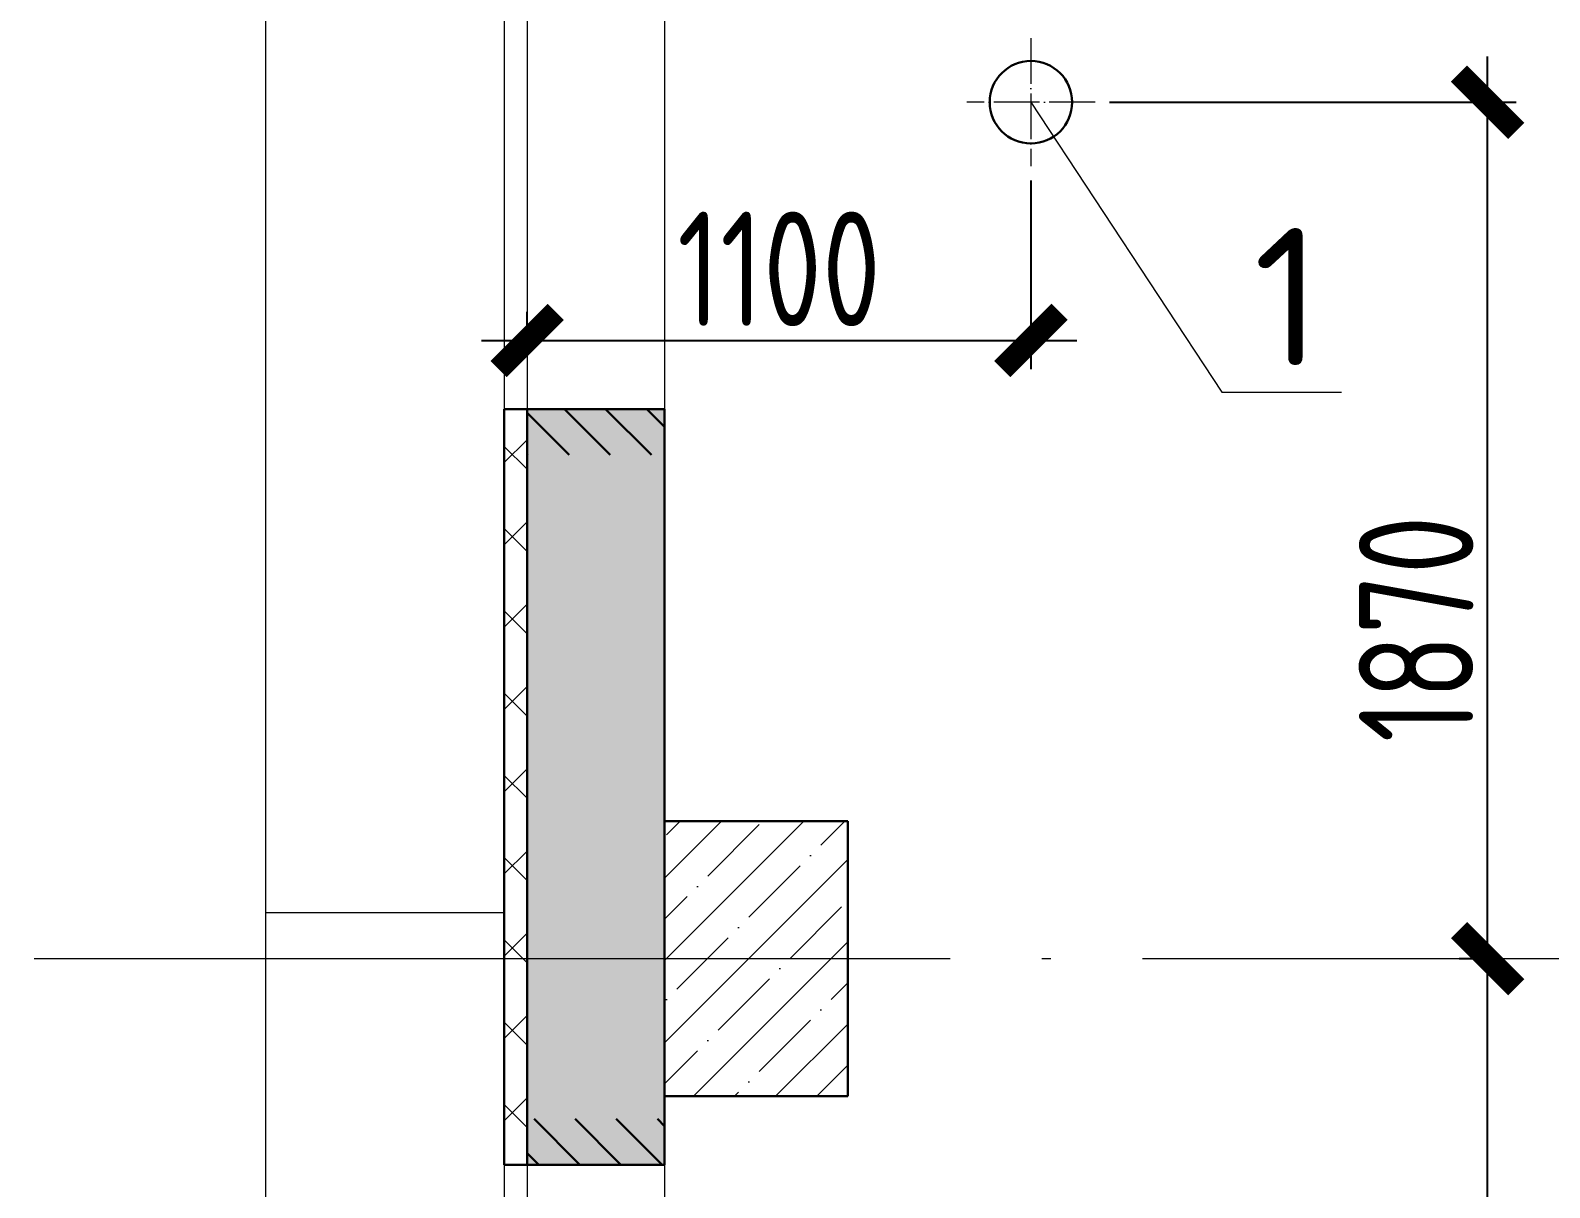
# Model space of a CAD drawing. Extents: x -965262 to 1142518, y -357520 to 71675.
# Drawn here: x 401252 to 404570, y -219101 to -216574 of the extents above; entities that cross this region are included whole.
import ezdxf

# ---------------------------------------------------------------- set-up
doc = ezdxf.new("R2010")
doc.units = 0
doc.header["$LTSCALE"] = 10
doc.linetypes.add('DOTE', pattern=[2.42, 2, -0.2, 0.02, -0.2])
doc.layers.get('0').update_dxf_attribs({"linetype": 'CONTINUOUS', "lineweight": 30})
doc.layers.get('Defpoints').update_dxf_attribs({"linetype": 'CONTINUOUS'})
doc.layers.add('DOTE', color=7, linetype='DOTE', lineweight=9)
doc.styles.add('GOST 2.304', font='isocpeur.ttf', dxfattribs={"width": 0.75, "height": 250})
doc.styles.get("Standard").update_dxf_attribs({"font": 'isocpeur.ttf', "height": 300})
doc.dimstyles.new('SPDS', dxfattribs={"dimscale": 50, "dimtxt": 2.5, "dimasz": 2.5, "dimexe": 1.25, "dimexo": 0.625, "dimtad": 1, "dimdec": 0, "dimrnd": 0.001, "dimtxsty": 'GOST 2.304', "dimblk": 'ARCHTICK', "dimblk1": 'ARCHTICK', "dimblk2": 'ARCHTICK', "dimcen": 2.5, "dimdle": 2, "dimadec": 0, "dimazin": 2, "dimtfac": 0.75, "dimtdec": 4, "dimtmove": 1, "dimatfit": 3, "dimfxl": 1, "dimtolj": 1, "dimarcsym": 0})
pattern_1 = [(135, (-398536.334, -312226.585), (-44.9012806, -44.9012806), [])]

# ---------------------------------------------------------------- blocks, each defined once
blk = doc.blocks.new('_ArchTick')
at = {"color": 0, "linetype": 'ByBlock', "lineweight": 0, "const_width": 0.4}
blk.add_lwpolyline([(-0.5, -0.5), (0.5, 0.5)], dxfattribs=at)
blk = doc.blocks.new('*D1897')
at = {"color": 0, "lineweight": -2, "ltscale": 100, "transparency": 16777216}
for p, q in [((404434.6, -218700.9), (404434.6, -216630.9)), ((403608.5, -216730.9), (404497.1, -216730.9)), ((404403.4, -218600.9), (404372.1, -218600.9))]:
    blk.add_line(p, q, dxfattribs=at)
at = {"layer": 'Defpoints', "color": 0, "lineweight": 15, "ltscale": 100, "transparency": 16777216}
for p in [(403577.2, -216730.9), (404434.6, -216730.9), (404434.6, -218600.9)]:
    blk.add_point(p, dxfattribs=at)
at = {"color": 0, "lineweight": -2, "ltscale": 100, "transparency": 16777216, "xscale": 125, "yscale": 125, "zscale": 125}
for p, rotation in [((404434.6, -216730.9), 90), ((404434.6, -218600.9), 270)]:
    blk.add_blockref('_ArchTick', p, dxfattribs=dict(at, rotation=rotation))
at = {"color": 0, "lineweight": 15, "ltscale": 100, "transparency": 16777216, "insert": (404278.4, -217880.9), "char_height": 250, "attachment_point": 5, "rotation": 90, "style": 'GOST 2.304', "bg_fill": 3, "box_fill_scale": 1.1, "bg_fill_color": 256, "bg_fill_true_color": 13158600, "bg_fill_transparency": 0}
blk.add_mtext('\\A1;1870', dxfattribs=at)
blk = doc.blocks.new('*D1887')
at = {"color": 0, "lineweight": -2, "ltscale": 100, "transparency": 16777216}
for p, q in [((403437.2, -216902.1), (403437.2, -217313.5)), ((402337.2, -217219.8), (402337.2, -217188.5)), ((402237.2, -217251), (403537.2, -217251))]:
    blk.add_line(p, q, dxfattribs=at)
at = {"layer": 'Defpoints', "color": 0, "lineweight": 15, "ltscale": 100, "transparency": 16777216}
for p in [(403437.2, -216870.9), (402337.2, -217251), (403437.2, -217251)]:
    blk.add_point(p, dxfattribs=at)
at = {"color": 0, "lineweight": -2, "ltscale": 100, "transparency": 16777216, "xscale": 125, "yscale": 125, "zscale": 125, "rotation": 180}
blk.add_blockref('_ArchTick', (402337.2, -217251), dxfattribs=at)
at = {"color": 0, "lineweight": -2, "ltscale": 100, "transparency": 16777216, "xscale": 125, "yscale": 125, "zscale": 125}
blk.add_blockref('_ArchTick', (403437.2, -217251), dxfattribs=at)
at = {"color": 0, "lineweight": 15, "ltscale": 100, "transparency": 16777216, "insert": (402887.2, -217094.8), "char_height": 250, "attachment_point": 5, "style": 'GOST 2.304', "bg_fill": 3, "box_fill_scale": 1.1, "bg_fill_color": 256, "bg_fill_true_color": 13158600, "bg_fill_transparency": 0}
blk.add_mtext('\\A1;1100', dxfattribs=at)
blk = doc.blocks.new('*D1889')
at = {"color": 0, "lineweight": -2, "ltscale": 100, "transparency": 16777216}
for p, q in [((404434.6, -220740.9), (404434.6, -218500.9)), ((404403.4, -218600.9), (404372.1, -218600.9)), ((403538.5, -220640.9), (404497.1, -220640.9))]:
    blk.add_line(p, q, dxfattribs=at)
at = {"layer": 'Defpoints', "color": 0, "lineweight": 15, "ltscale": 100, "transparency": 16777216}
for p in [(404434.6, -218600.9), (404434.6, -218600.9), (403507.2, -220640.9)]:
    blk.add_point(p, dxfattribs=at)
at = {"color": 0, "lineweight": -2, "ltscale": 100, "transparency": 16777216, "xscale": 125, "yscale": 125, "zscale": 125}
for p, rotation in [((404434.6, -218600.9), 90), ((404434.6, -220640.9), 270)]:
    blk.add_blockref('_ArchTick', p, dxfattribs=dict(at, rotation=rotation))
at = {"color": 0, "lineweight": 15, "ltscale": 100, "transparency": 16777216, "insert": (404278.4, -219620.9), "char_height": 250, "attachment_point": 5, "rotation": 90, "style": 'GOST 2.304', "bg_fill": 3, "box_fill_scale": 1.1, "bg_fill_color": 256, "bg_fill_true_color": 13158600, "bg_fill_transparency": 0}
blk.add_mtext('\\A1;2040', dxfattribs=at)

msp = doc.modelspace()

# ---------------------------------------------------------------- hatches: boundary and pattern name
at = {"lineweight": 15}
h = msp.add_hatch(dxfattribs=at)
h.set_pattern_fill('ANSI35', scale=40)
h.set_pattern_definition([(45, (434942.45, -206431.67), (-179.6051, 179.6051), []), (45, (435122.06, -206431.67), (-179.6051, 179.6051), [317.5, -63.5, 0, -63.5])])
h.paths.add_polyline_path([(436286.4, -206300.9), (433837.4, -206300.9), (433837.4, -206600.9), (436286.4, -206600.9)])
h.paths.add_polyline_path([(409837.4, -206300.9), (406837.4, -206300.9), (406837.4, -206600.9), (409837.4, -206600.9)])
h.paths.add_polyline_path([(415837.4, -206300.9), (412837.4, -206300.9), (412837.4, -206600.9), (415837.4, -206600.9)])
h.paths.add_polyline_path([(421837.4, -206300.9), (418837.4, -206300.9), (418837.4, -206600.9), (421837.4, -206600.9)])
h.paths.add_polyline_path([(427837.4, -206300.9), (424837.4, -206300.9), (424837.4, -206600.9), (427837.4, -206600.9)])
h.paths.add_polyline_path([(436286.4, -206300.9), (430837.4, -206300.9), (430837.4, -206600.9), (436286.4, -206600.9)])
h.paths.add_polyline_path([(438337.2, -206300.9), (437486.4, -206300.9), (437486.4, -206600.9), (438337.2, -206600.9)])
h.paths.add_polyline_path([(438337.2, -230700.9), (438337.2, -230600.9), (438037.2, -230600.9), (438037.2, -230600.9), (437637.2, -230600.9), (436837.2, -230600.9), (436837.2, -230900.9), (438337.2, -230900.9)])
h.paths.add_polyline_path([(433837.2, -230600.9), (433837.2, -230950.9), (430837.2, -230950.9), (430837.2, -230600.9)])
h.paths.add_polyline_path([(427837.2, -230600.9), (426537.2, -230600.9), (426537.2, -230600.9), (426137.2, -230600.9), (424837.2, -230600.9), (424837.2, -230900.9), (427837.2, -230900.9)])
h.paths.add_polyline_path([(421837.2, -230600.9), (420537.2, -230600.9), (420537.2, -230600.9), (420137.2, -230600.9), (418837.2, -230600.9), (418837.2, -230900.9), (421837.2, -230900.9)])
h.paths.add_polyline_path([(415837.2, -230600.9), (414537.2, -230600.9), (414537.2, -230600.9), (414137.2, -230600.9), (412837.2, -230600.9), (412837.2, -230900.9), (415837.2, -230900.9)])
h.paths.add_polyline_path([(409837.2, -230600.9), (408537.2, -230600.9), (408537.2, -230600.9), (408137.2, -230600.9), (406837.2, -230600.9), (406837.2, -230900.9), (409837.2, -230900.9)])
h.paths.add_polyline_path([(403837.2, -230600.9), (403037.2, -230600.9), (403037.2, -230600.9), (402637.2, -230600.9), (402337.2, -230784.8), (402337.2, -230900.9), (403837.2, -230900.9)])
h.paths.add_polyline_path([(402637.2, -220250.9), (402337.2, -220250.9), (402337.2, -221175.9), (402637.2, -221175.9), (402637.2, -221175.9)])
h.paths.add_polyline_path([(402637.2, -217400.9), (402337.2, -217400.9), (402337.2, -219050.9), (402637.2, -219050.9)])
h.paths.add_polyline_path([(402637.2, -216200.9), (402287.2, -216200.9), (402287.2, -214550.9), (402637.2, -214550.9)])
h.paths.add_polyline_path([(402637.2, -211700.9), (402337.2, -211700.9), (402337.2, -213350.9), (402637.2, -213350.9)])
h.paths.add_polyline_path([(402637.2, -208850.9), (402337.2, -208850.9), (402337.2, -210500.9), (402637.2, -210500.9)])
h.paths.add_polyline_path([(402337.2, -216200.9), (402287.2, -216200.9), (402287.2, -214550.9), (402337.2, -214550.9)])
h.paths.add_polyline_path([(402637.2, -230600.9), (402337.2, -230784.8), (402337.2, -229100.7), (402637.2, -229100.7)])
h.paths.add_polyline_path([(402337.2, -226100.7), (402337.2, -224175.9), (402637.2, -224175.9), (402637.2, -226100.7)])
h.paths.add_polyline_path([(402337.2, -207650.9), (402337.2, -206300.9), (403837.4, -206300.9), (403837.4, -206600.9), (402637.2, -206601.7), (402637.2, -207650.9)])
h.paths.add_polyline_path([(430837.2, -230900.9), (433837.2, -230900.9), (433837.2, -230950.9), (430837.2, -230950.9)])
h = msp.add_hatch(dxfattribs=at)
h.set_pattern_fill('ANSI37', scale=40, angle=90)
h.set_pattern_definition([(135, (347794.75, -221720.88), (-89.80256, -89.80256), []), (225, (347794.75, -221720.88), (89.80256, -89.80256), [])])
h.paths.add_polyline_path([(402337.2, -217400.9), (402287.2, -217400.9), (402287.2, -219050.9), (402337.2, -219050.9)])
h = msp.add_hatch()
h.set_pattern_fill('ANSI31', scale=20, angle=90)
h.set_pattern_definition(pattern_1)
h.paths.add_polyline_path([(402337.2, -217400.9), (402637.2, -217400.9), (402637.2, -217500.9), (402337.2, -217500.9)])
h = msp.add_hatch(dxfattribs=at)
h.set_pattern_fill('ANSI35', scale=20, style=0)
h.set_pattern_definition([(45, (347794.75, -221720.88), (-89.80256, 89.80256), []), (45, (347884.56, -221720.88), (-89.80256, 89.80256), [158.75, -31.75, 0, -31.75])])
h.paths.add_polyline_path([(403037.2, -218300.9), (402637.2, -218300.9), (402637.2, -218900.9), (403037.2, -218900.9)])
h = msp.add_hatch()
h.set_pattern_fill('ANSI31', scale=20, angle=90)
h.set_pattern_definition(pattern_1)
h.paths.add_polyline_path([(402337.2, -218950.9), (402637.2, -218950.9), (402637.2, -219050.9), (402337.2, -219050.9)])

# ---------------------------------------------------------------- linework, layer by layer
at = {"color": 5, "lineweight": 15, "ltscale": 10, "extrusion": (1, 0, 0)}
msp.add_line((401765.8, -215667.4, 13061.6), (401765.8, -231471.6, 13061.6), dxfattribs=at)
at = {"color": 7, "lineweight": 15}
for p, q in [((402287.2, -216200.9, 11223.1), (402287.2, -217400.9, 11223.1)), ((402337.2, -216200.9, 11223.1), (402337.2, -217400.9, 11223.1)), ((402637.2, -216200.9, 11223.1), (402637.2, -217400.9, 11223.1)), ((402287.2, -218500.9, 11223.1), (401765.8, -218500.9, 11244.5)), ((402287.2, -219050.9, 11223.1), (402287.2, -220250.9, 11223.1)), ((402337.2, -219050.9, 11223.1), (402337.2, -220250.9, 11223.1)), ((402637.2, -219050.9, 11223.1), (402637.2, -220250.9, 11223.1))]:
    msp.add_line(p, q, dxfattribs=at)
at = {"color": 7}
for p, q in [((402637.2, -217400.9, 11223.1), (402287.2, -217400.9, 11223.1)), ((402287.2, -217400.9, 11223.1), (402287.2, -219050.9, 11223.1)), ((402337.2, -217400.9, 11223.1), (402337.2, -219050.9, 11223.1)), ((402637.2, -217400.9, 11223.1), (402637.2, -219050.9, 11223.1)), ((402637.2, -218300.9, 11253.1), (402637.2, -218900.9, 11253.1)), ((402287.2, -219050.9, 11223.1), (402637.2, -219050.9, 11223.1))]:
    msp.add_line(p, q, dxfattribs=at)
at = {"color": 7, "lineweight": 30}
for p, q in [((403037.2, -218300.9, 11253.1), (402637.2, -218300.9, 11253.1)), ((403037.2, -218900.9, 11253.1), (403037.2, -218300.9, 11253.1)), ((402637.2, -218900.9, 11253.1), (403037.2, -218900.9, 11253.1))]:
    msp.add_line(p, q, dxfattribs=at)
at = {"color": 5, "ltscale": 100}
msp.add_circle((403437.2, -216730.9, 9801.8), 90, dxfattribs=at)
at = {"layer": 'DOTE', "color": 7, "ltscale": 100, "extrusion": (0, -1, 0)}
msp.add_line((402337.2, -201363.1, 9801.8), (402337.2, -232551.2, 9801.8), dxfattribs=at)
at = {"layer": 'DOTE', "color": 7, "ltscale": 100}
msp.add_line((439560.9, -218600.9, 9801.8), (400589, -218600.9, 9801.8), dxfattribs=at)

# ---------------------------------------------------------------- next in the draw order: dimensions: what is measured, and where the dimension line sits
at = {"lineweight": 15, "ltscale": 100}
dim = msp.add_linear_dim(base=(404434.6, -216730.9, 9801.8), p1=(404434.6, -218600.9, 9801.8), p2=(403577.2, -216730.9, 9801.8), angle=90, dimstyle='SPDS', override={"dimfxl": 1.25, "dimtfill": 1, "dimtfillclr": 256}, dxfattribs=at)
dim.commit()
dim.dimension.update_dxf_attribs({"geometry": '*D1897', "text_midpoint": (404434.6, -217880.9, 9801.8), "dimtype": 160})
dim = msp.add_linear_dim(base=(403437.2, -217251, 9801.8), p1=(402337.2, -217251, 9801.8), p2=(403437.2, -216870.9, 9801.8), dimstyle='SPDS', override={"dimfxl": 1.25, "dimtfill": 1, "dimtfillclr": 256}, dxfattribs=at)
dim.commit()
dim.dimension.update_dxf_attribs({"geometry": '*D1887', "text_midpoint": (402887.2, -217094.8, 9801.8)})

# ---------------------------------------------------------------- next in the draw order: linework, layer by layer
msp.add_line((403437.2, -216730.9, 9801.8), (403854.1, -217364.2, 9801.8), dxfattribs=at)
at = {"lineweight": 15, "ltscale": 100, "extrusion": (0, 1, 0), "elevation": -217364.2}
msp.add_lwpolyline([(-403854.1, 9801.8), (-404115.2, 9801.8)], dxfattribs=at)
at = {"layer": 'DOTE', "color": 7, "ltscale": 5}
for p, q in [((403437.2, -216590.9, 9801.8), (403437.2, -216870.9, 9801.8)), ((403577.2, -216730.9, 9801.8), (403297.2, -216730.9, 9801.8))]:
    msp.add_line(p, q, dxfattribs=at)

# ---------------------------------------------------------------- next in the draw order: texts
at = {"lineweight": 15, "ltscale": 100, "insert": (403923.1, -217005.7, 9801.8), "char_height": 300, "width": 815.97, "attachment_point": 1}
msp.add_mtext('1', dxfattribs=at)

# ---------------------------------------------------------------- next in the draw order: dimensions: what is measured, and where the dimension line sits
at = {"lineweight": 15, "ltscale": 100}
dim = msp.add_linear_dim(base=(404434.6, -218600.9, 9801.8), p1=(403507.2, -220640.9, 9801.8), p2=(404434.6, -218600.9, 9801.8), angle=90, dimstyle='SPDS', override={"dimfxl": 1.25, "dimtfill": 1, "dimtfillclr": 256}, dxfattribs=at)
dim.commit()
dim.dimension.update_dxf_attribs({"geometry": '*D1889', "text_midpoint": (404278.4, -219620.9, 9801.8)})

doc.saveas('drawing.dxf')
